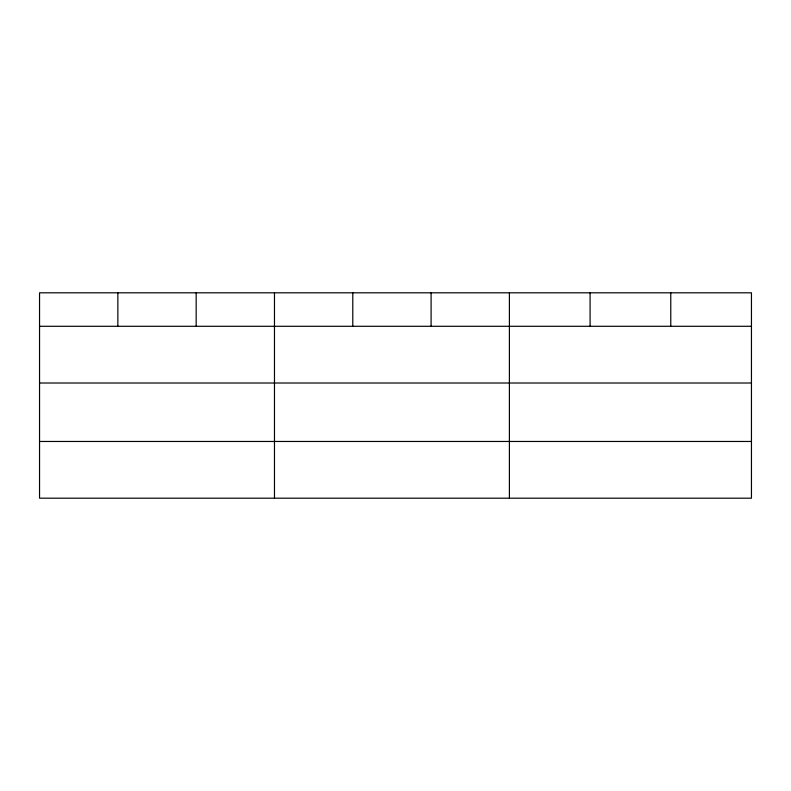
<?xml version="1.0" encoding="UTF-8"?>
<svg xmlns="http://www.w3.org/2000/svg" width="791" height="791" viewBox="0 0 791 791"><rect width="100%" height="100%" fill="white"/><g stroke="black" fill="none" stroke-linecap="round" stroke-linejoin="round"><path stroke-width="1.19" d="M751.45 383.012L751.45 292.808L39.55 292.808L39.55 498.192L751.45 498.192L751.45 383.012L39.55 383.012M39.55 326.288L751.45 326.288M39.55 441.467L751.45 441.467M670.768 292.808L670.768 326.288M590.086 292.808L590.086 326.288M509.404 292.808L509.404 498.192M431.095 292.808L431.095 326.288M352.786 292.808L352.786 326.288M274.477 292.808L274.477 498.192M196.168 292.808L196.168 326.288M117.859 292.808L117.859 326.288"/></g></svg>
